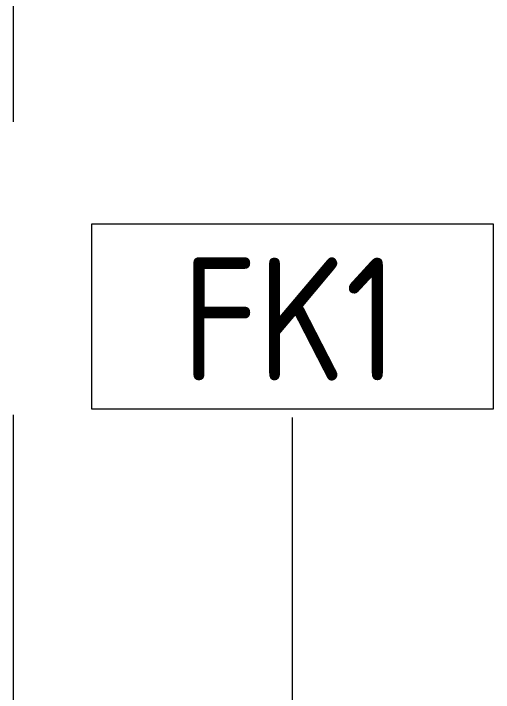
# Model space of a CAD drawing. Header units: millimetres. Extents: x 81469 to 279813, y -8553 to 29000.
# Drawn here: x 115960 to 116740, y 777 to 1881 of the extents above; entities that cross this region are included whole.
import ezdxf

# ---------------------------------------------------------------- set-up
doc = ezdxf.new("R2010")
doc.units = ezdxf.units.MM
doc.linetypes.add('Осевая', pattern=[3175, 635, -476.25, 1587.5, -476.25])
doc.layers.add('A-WALL-IDEN', color=7, linetype='Continuous', lineweight=9)
doc.layers.add('Оси-2', color=7, linetype='Осевая', lineweight=9)
doc.styles.add('GOST Common_1', font='GOST_Common.ttf', dxfattribs={"width": 0.9, "height": 200})

# ---------------------------------------------------------------- blocks, each defined once
blk = doc.blocks.new('М_стена_0001 - Типоразмер_без рамки-25382661-План отделки стен 3 этажа в осях 23-33')
at = {"layer": 'A-WALL-IDEN'}
for p, q in [((3.258, 1.523), (-3.273, 1.523)), ((-3.273, 1.523), (-3.273, -1.477)), ((3.258, -1.477), (3.258, 1.523)), ((-3.273, -1.477), (3.258, -1.477))]:
    blk.add_line(p, q, dxfattribs=at)

msp = doc.modelspace()

# ---------------------------------------------------------------- linework, layer by layer
at = {"layer": 'A-WALL-IDEN'}
msp.add_line((116413.1, 162.3), (116413.1, 1224.6), dxfattribs=at)
at = {"layer": 'Оси-2'}
msp.add_line((115960, 593.7), (115960, 19415.1), dxfattribs=at)

# ---------------------------------------------------------------- block references
at = {"layer": 'A-WALL-IDEN', "xscale": 99.99999999999993, "yscale": 99.99999999999993, "zscale": 99.99999999999993}
msp.add_blockref('М_стена_0001 - Типоразмер_без рамки-25382661-План отделки стен 3 этажа в осях 23-33', (116413.8, 1386.1), dxfattribs=at)

# ---------------------------------------------------------------- texts
at = {"layer": 'A-WALL-IDEN', "insert": (116233.6, 1484.2), "char_height": 200, "width": 447.342, "attachment_point": 1, "style": 'GOST Common_1'}
msp.add_mtext('FK1', dxfattribs=at)

doc.saveas('drawing.dxf')
